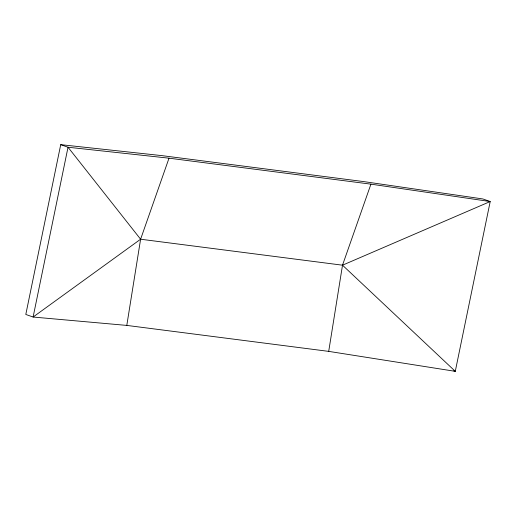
<?xml version="1.0" encoding="UTF-8"?>
<svg xmlns="http://www.w3.org/2000/svg" width="516" height="516" viewBox="0 0 516 516"><rect width="100%" height="100%" fill="white"/><g stroke="black" fill="none" stroke-linecap="round" stroke-linejoin="round"><path stroke-width="0.77" d="M126.794 325.409L140.604 239.218L169.022 158.18L370.933 184.154L490.2 201.543L455.28 371.339L328.705 351.377L126.794 325.409L33.108 317.037L25.8 314.457L60.72 144.661L161.714 155.606L363.625 181.58L482.892 198.963L490.2 201.543L342.508 265.192L140.604 239.218L33.108 317.037L68.028 147.234L60.72 144.661M328.705 351.377L342.508 265.192L370.933 184.154M169.022 158.18L68.028 147.234L140.604 239.218M453.822 370.823L455.28 371.339L342.508 265.192"/></g></svg>
